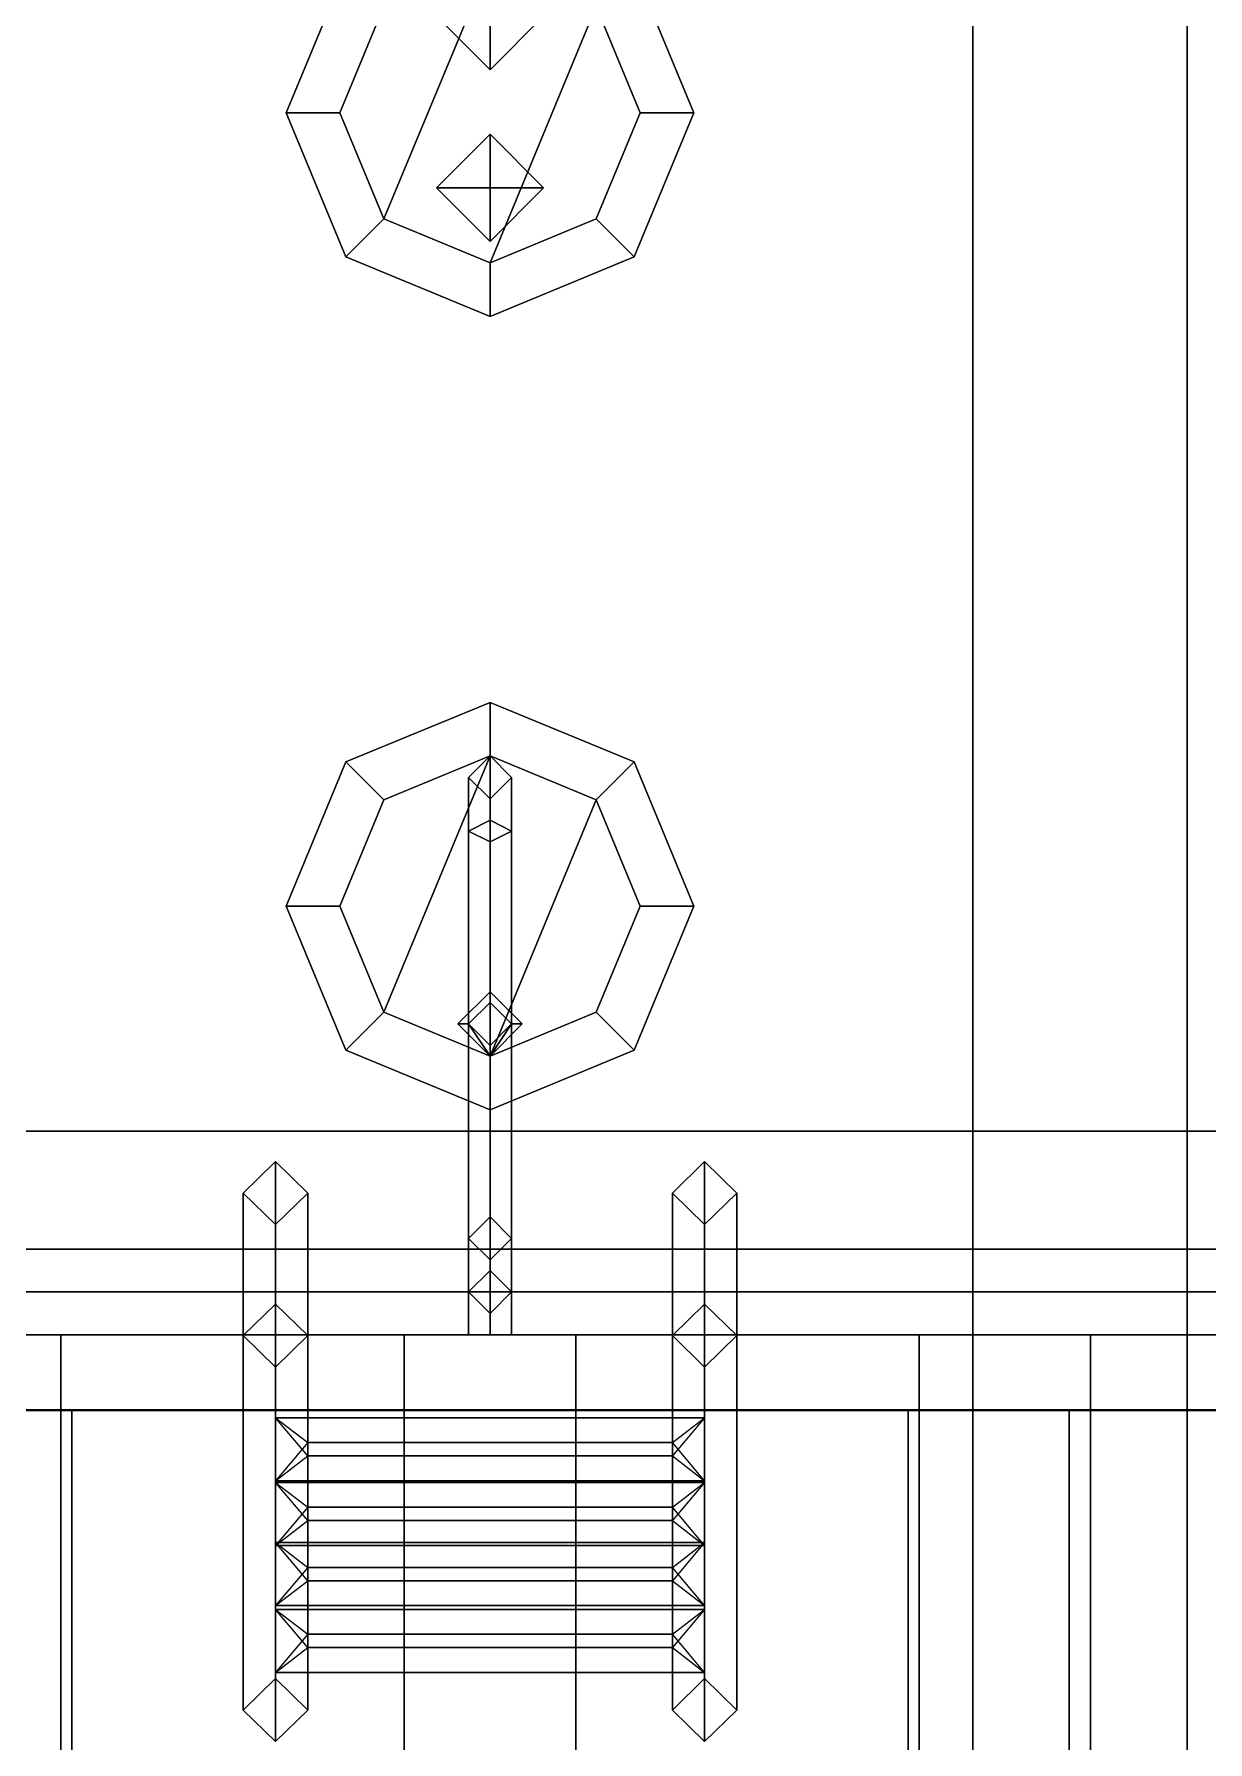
# Model space of a CAD drawing. Header units: millimetres. Extents: x -1.5 to 3, y -6.1 to 15.5.
# Drawn here: x -0.425 to 0.669, y -3.67 to -2.077 of the extents above; entities that cross this region are included whole.
import ezdxf

# ---------------------------------------------------------------- set-up
doc = ezdxf.new("R2010")
doc.units = ezdxf.units.MM

msp = doc.modelspace()

# ---------------------------------------------------------------- linework, layer by layer
for points in [[(1.45, 5.07, 1.98), (1.45, -3.29, 1.98), (-1.45, -3.29, 1.98), (-1.45, 5.07, 1.98)], [(-1.45, 5.07, 2.07), (-1.45, -3.29, 2.07), (1.45, -3.29, 2.07), (1.45, 5.07, 2.07)], [(0.45, 3.65, 0.52), (0.45, -3.82, 0.52), (0.45, -4.09, 1.35), (0.45, 3.65, 1.35)], [(0.45, 3.65, 1.35), (0.45, -4.09, 1.35), (0.65, -4.09, 1.35), (0.65, 3.65, 1.35)], [(0.65, 3.65, 0.52), (0.65, -3.82, 0.52), (0.45, -3.82, 0.52), (0.45, 3.65, 0.52)], [(0.65, -4.09, 1.35), (0.65, -3.82, 0.52), (0.65, 3.65, 0.52), (0.65, 3.65, 1.35)], [(1.5, 3.27, -16.08), (1.5, -3.1, -16.08), (-1.5, -3.1, -16.08), (-1.5, 3.27, -16.08)], [(1.46, 3.27, -14.74), (-1.46, 3.27, -14.74), (-1.46, -3.1, -14.74), (1.46, -3.1, -14.74)], [(0.45, -1.5, 0.72), (0.45, -3.29, 0.72), (-0.45, -3.29, 0.72), (-0.45, -1.5, 0.72)], [(0.45, -3.29, 1.98), (0.45, -3.29, 0.72), (0.45, -1.5, 0.72), (0.45, -1.5, 1.98)], [(-0.74, -1.52, 3.91), (-0.74, -3.29, 3.91), (0.74, -3.29, 3.91), (0.74, -1.52, 3.91)], [(-0.1344, -2.0156, 4), (-0.19, -2.15, 4), (-0.14, -2.15, 4.07), (-0.099, -2.051, 4.07)], [(-0.1344, -2.0156, 3.91), (-0.19, -2.15, 3.91), (-0.19, -2.15, 4), (-0.1344, -2.0156, 4)], [(-0.099, -2.051, 4.07), (-0.14, -2.15, 4.07), (-0.099, -2.249, 4.07), (0, -2.01, 4.07)], [(0, -2.01, 4.07), (-0.099, -2.249, 4.07), (0, -2.29, 4.07), (0.099, -2.051, 4.07)], [(0.19, -2.15, 4), (0.1344, -2.0156, 4), (0.099, -2.051, 4.07), (0.14, -2.15, 4.07)], [(0.19, -2.15, 3.91), (0.1344, -2.0156, 3.91), (0.1344, -2.0156, 4), (0.19, -2.15, 4)], [(0.099, -2.051, 4.07), (0, -2.29, 4.07), (0.099, -2.249, 4.07), (0.14, -2.15, 4.07)], [(-0.05, -2.06, 4.07), (0, -2.11, 4.07), (0, -2.11, 4.19), (-0.05, -2.06, 4.19)], [(-0.05, -2.06, 4.19), (0, -2.11, 4.19), (0, -2.06, 4.37)], [(0, -2.11, 4.07), (0.05, -2.06, 4.07), (0.05, -2.06, 4.19), (0, -2.11, 4.19)], [(0, -2.11, 4.19), (0.05, -2.06, 4.19), (0, -2.06, 4.37)], [(-0.19, -2.15, 4), (-0.1344, -2.2844, 4), (-0.099, -2.249, 4.07), (-0.14, -2.15, 4.07)], [(-0.19, -2.15, 3.91), (-0.1344, -2.2844, 3.91), (-0.1344, -2.2844, 4), (-0.19, -2.15, 4)], [(0.1344, -2.2844, 4), (0.19, -2.15, 4), (0.14, -2.15, 4.07), (0.099, -2.249, 4.07)], [(0.1344, -2.2844, 3.91), (0.19, -2.15, 3.91), (0.19, -2.15, 4), (0.1344, -2.2844, 4)], [(0, -2.17, 4.07), (-0.05, -2.22, 4.07), (-0.05, -2.22, 4.19), (0, -2.17, 4.19)], [(0, -2.17, 4.19), (-0.05, -2.22, 4.19), (0, -2.22, 4.37)], [(0.05, -2.22, 4.07), (0, -2.17, 4.07), (0, -2.17, 4.19), (0.05, -2.22, 4.19)], [(0.05, -2.22, 4.19), (0, -2.17, 4.19), (0, -2.22, 4.37)], [(-0.05, -2.22, 4.07), (0, -2.27, 4.07), (0, -2.27, 4.19), (-0.05, -2.22, 4.19)], [(-0.05, -2.22, 4.19), (0, -2.27, 4.19), (0, -2.22, 4.37)], [(0, -2.27, 4.07), (0.05, -2.22, 4.07), (0.05, -2.22, 4.19), (0, -2.27, 4.19)], [(0, -2.27, 4.19), (0.05, -2.22, 4.19), (0, -2.22, 4.37)], [(-0.1344, -2.2844, 4), (0, -2.34, 4), (0, -2.29, 4.07), (-0.099, -2.249, 4.07)], [(0, -2.34, 4), (0.1344, -2.2844, 4), (0.099, -2.249, 4.07), (0, -2.29, 4.07)], [(-0.1344, -2.2844, 3.91), (0, -2.34, 3.91), (0, -2.34, 4), (-0.1344, -2.2844, 4)], [(0, -2.34, 3.91), (0.1344, -2.2844, 3.91), (0.1344, -2.2844, 4), (0, -2.34, 4)], [(0, -2.7, 3.91), (-0.1344, -2.7556, 3.91), (-0.1344, -2.7556, 4.41), (0, -2.7, 4.41)], [(0, -2.7, 4.41), (-0.1344, -2.7556, 4.41), (-0.099, -2.791, 4.48), (0, -2.75, 4.48)], [(0.1344, -2.7556, 3.91), (0, -2.7, 3.91), (0, -2.7, 4.41), (0.1344, -2.7556, 4.41)], [(0.1344, -2.7556, 4.41), (0, -2.7, 4.41), (0, -2.75, 4.48), (0.099, -2.791, 4.48)], [(-0.1344, -2.7556, 3.91), (-0.19, -2.89, 3.91), (-0.19, -2.89, 4.41), (-0.1344, -2.7556, 4.41)], [(-0.1344, -2.7556, 4.41), (-0.19, -2.89, 4.41), (-0.14, -2.89, 4.48), (-0.099, -2.791, 4.48)], [(-0.099, -2.791, 4.48), (-0.14, -2.89, 4.48), (-0.099, -2.989, 4.48), (0, -2.75, 4.48)], [(0, -2.75, 4.48), (-0.099, -2.989, 4.48), (0, -3.03, 4.48), (0.099, -2.791, 4.48)], [(0, -2.75, 4.48), (-0.02, -2.77, 4.48), (-0.02, -2.77, 4.72), (0, -2.75, 4.73)], [(0, -2.75, 4.73), (-0.02, -2.77, 4.72), (-0.02, -2.82, 4.76), (0, -2.81, 4.78)], [(0.02, -2.77, 4.48), (0, -2.75, 4.48), (0, -2.75, 4.73), (0.02, -2.77, 4.72)], [(0.02, -2.77, 4.72), (0, -2.75, 4.73), (0, -2.81, 4.78), (0.02, -2.82, 4.76)], [(0.19, -2.89, 4.41), (0.1344, -2.7556, 4.41), (0.099, -2.791, 4.48), (0.14, -2.89, 4.48)], [(0.19, -2.89, 3.91), (0.1344, -2.7556, 3.91), (0.1344, -2.7556, 4.41), (0.19, -2.89, 4.41)], [(-0.02, -2.77, 4.48), (0, -2.79, 4.48), (0, -2.79, 4.71), (-0.02, -2.77, 4.72)], [(-0.02, -2.77, 4.72), (0, -2.79, 4.71), (0, -2.83, 4.74), (-0.02, -2.82, 4.76)], [(0, -2.79, 4.48), (0.02, -2.77, 4.48), (0.02, -2.77, 4.72), (0, -2.79, 4.71)], [(0, -2.79, 4.71), (0.02, -2.77, 4.72), (0.02, -2.82, 4.76), (0, -2.83, 4.74)], [(0.099, -2.791, 4.48), (0, -3.03, 4.48), (0.099, -2.989, 4.48), (0.14, -2.89, 4.48)], [(-0.02, -3.2, 4.76), (0, -3.22, 4.78), (0, -2.81, 4.78), (-0.02, -2.82, 4.76)], [(0, -3.22, 4.78), (0.02, -3.2, 4.76), (0.02, -2.82, 4.76), (0, -2.81, 4.78)], [(0, -3.18, 4.74), (-0.02, -3.2, 4.76), (-0.02, -2.82, 4.76), (0, -2.83, 4.74)], [(0.02, -3.2, 4.76), (0, -3.18, 4.74), (0, -2.83, 4.74), (0.02, -2.82, 4.76)], [(-0.19, -2.89, 3.91), (-0.1344, -3.0244, 3.91), (-0.1344, -3.0244, 4.41), (-0.19, -2.89, 4.41)], [(-0.19, -2.89, 4.41), (-0.1344, -3.0244, 4.41), (-0.099, -2.989, 4.48), (-0.14, -2.89, 4.48)], [(0.1344, -3.0244, 4.41), (0.19, -2.89, 4.41), (0.14, -2.89, 4.48), (0.099, -2.989, 4.48)], [(0.1344, -3.0244, 3.91), (0.19, -2.89, 3.91), (0.19, -2.89, 4.41), (0.1344, -3.0244, 4.41)], [(0, -2.97, 4.48), (-0.03, -3, 4.48), (-0.03, -3, 4.62), (0, -2.97, 4.62)], [(0, -2.97, 4.62), (-0.03, -3, 4.62), (-0.02, -3, 4.62), (0, -2.98, 4.62)], [(0.03, -3, 4.48), (0, -2.97, 4.48), (0, -2.97, 4.62), (0.03, -3, 4.62)], [(0.03, -3, 4.62), (0, -2.97, 4.62), (0, -2.98, 4.62), (0.02, -3, 4.62)], [(-0.1344, -3.0244, 4.41), (0, -3.08, 4.41), (0, -3.03, 4.48), (-0.099, -2.989, 4.48)], [(0, -2.98, 4.62), (-0.02, -3, 4.62), (-0.02, -3, 4.82), (0, -2.98, 4.82)], [(0, -2.98, 4.82), (-0.02, -3, 4.82), (0, -3.02, 4.82), (0.02, -3, 4.82)], [(0.02, -3, 4.62), (0, -2.98, 4.62), (0, -2.98, 4.82), (0.02, -3, 4.82)], [(0, -3.08, 4.41), (0.1344, -3.0244, 4.41), (0.099, -2.989, 4.48), (0, -3.03, 4.48)], [(-0.03, -3, 4.48), (0, -3.03, 4.48), (0, -3.03, 4.62), (-0.03, -3, 4.62)], [(-0.03, -3, 4.62), (0, -3.03, 4.62), (0, -3.02, 4.62), (-0.02, -3, 4.62)], [(0, -3.29, 4.52), (-0.02, -3.29, 4.54), (-0.02, -3, 4.54), (0, -3.03, 4.52)], [(-0.02, -3.29, 4.54), (0, -3.29, 4.56), (0, -3.03, 4.56), (-0.02, -3, 4.54)], [(-0.02, -3, 4.62), (0, -3.02, 4.62), (0, -3.02, 4.82), (-0.02, -3, 4.82)], [(0.02, -3.29, 4.54), (0, -3.29, 4.52), (0, -3.03, 4.52), (0.02, -3, 4.54)], [(0, -3.29, 4.56), (0.02, -3.29, 4.54), (0.02, -3, 4.54), (0, -3.03, 4.56)], [(0, -3.03, 4.48), (0.03, -3, 4.48), (0.03, -3, 4.62), (0, -3.03, 4.62)], [(0, -3.02, 4.62), (0.02, -3, 4.62), (0.02, -3, 4.82), (0, -3.02, 4.82)], [(0, -3.03, 4.62), (0.03, -3, 4.62), (0.02, -3, 4.62), (0, -3.02, 4.62)], [(-0.1344, -3.0244, 3.91), (0, -3.08, 3.91), (0, -3.08, 4.41), (-0.1344, -3.0244, 4.41)], [(0, -3.08, 3.91), (0.1344, -3.0244, 3.91), (0.1344, -3.0244, 4.41), (0, -3.08, 4.41)], [(1.5, -3.1, -16.08), (1.29, -3.25, -16.08), (-1.29, -3.25, -16.08), (-1.5, -3.1, -16.08)], [(1.46, -3.1, -14.74), (-1.46, -3.1, -14.74), (-1.29, -3.21, -14.74), (1.29, -3.21, -14.74)], [(-0.2, -3.2614, -14.4429), (-0.23, -3.2907, -14.4367), (-0.23, -3.1578, -14.148), (-0.2, -3.1284, -14.1543)], [(-0.2, -3.1284, -14.1543), (-0.23, -3.1578, -14.148), (-0.2, -3.1871, -14.1418), (-0.17, -3.1578, -14.148)], [(-0.17, -3.2907, -14.4367), (-0.2, -3.2614, -14.4429), (-0.2, -3.1284, -14.1543), (-0.17, -3.1578, -14.148)], [(0.2, -3.2614, -14.4429), (0.17, -3.2907, -14.4367), (0.17, -3.1578, -14.148), (0.2, -3.1284, -14.1543)], [(0.2, -3.1284, -14.1543), (0.17, -3.1578, -14.148), (0.2, -3.1871, -14.1418), (0.23, -3.1578, -14.148)], [(0.23, -3.2907, -14.4367), (0.2, -3.2614, -14.4429), (0.2, -3.1284, -14.1543), (0.23, -3.1578, -14.148)], [(-0.23, -3.2907, -14.4367), (-0.2, -3.3201, -14.4305), (-0.2, -3.1871, -14.1418), (-0.23, -3.1578, -14.148)], [(-0.2, -3.3201, -14.4305), (-0.17, -3.2907, -14.4367), (-0.17, -3.1578, -14.148), (-0.2, -3.1871, -14.1418)], [(0.17, -3.2907, -14.4367), (0.2, -3.3201, -14.4305), (0.2, -3.1871, -14.1418), (0.17, -3.1578, -14.148)], [(0.2, -3.3201, -14.4305), (0.23, -3.2907, -14.4367), (0.23, -3.1578, -14.148), (0.2, -3.1871, -14.1418)], [(0, -3.23, 4.71), (-0.02, -3.25, 4.73), (-0.02, -3.2, 4.76), (0, -3.18, 4.74)], [(0.02, -3.25, 4.73), (0, -3.23, 4.71), (0, -3.18, 4.74), (0.02, -3.2, 4.76)], [(-0.02, -3.25, 4.73), (0, -3.27, 4.75), (0, -3.22, 4.78), (-0.02, -3.2, 4.76)], [(0, -3.27, 4.75), (0.02, -3.25, 4.73), (0.02, -3.2, 4.76), (0, -3.22, 4.78)], [(-1.29, -3.25, -14.44), (1.29, -3.25, -14.44), (1.29, -3.21, -14.44), (-1.29, -3.21, -14.44)], [(1.29, -3.21, -14.44), (1.29, -3.21, -14.74), (-1.29, -3.21, -14.74), (-1.29, -3.21, -14.44)], [(0, -3.23, 4.56), (-0.02, -3.25, 4.54), (-0.02, -3.25, 4.73), (0, -3.23, 4.71)], [(0.02, -3.25, 4.54), (0, -3.23, 4.56), (0, -3.23, 4.71), (0.02, -3.25, 4.73)], [(-1.29, -3.25, -14.44), (-1.29, -3.25, -16.08), (1.29, -3.25, -16.08), (1.29, -3.25, -14.44)], [(-0.2, -3.6107, -16.0862), (-0.23, -3.64, -16.08), (-0.23, -3.2907, -14.4367), (-0.2, -3.2614, -14.4429)], [(-0.17, -3.64, -16.08), (-0.2, -3.6107, -16.0862), (-0.2, -3.2614, -14.4429), (-0.17, -3.2907, -14.4367)], [(-0.02, -3.25, 4.54), (0, -3.27, 4.56), (0, -3.27, 4.75), (-0.02, -3.25, 4.73)], [(0, -3.27, 4.56), (0.02, -3.25, 4.54), (0.02, -3.25, 4.73), (0, -3.27, 4.75)], [(0.2, -3.6107, -16.0862), (0.17, -3.64, -16.08), (0.17, -3.2907, -14.4367), (0.2, -3.2614, -14.4429)], [(0.23, -3.64, -16.08), (0.2, -3.6107, -16.0862), (0.2, -3.2614, -14.4429), (0.23, -3.2907, -14.4367)], [(1.45, -3.29, 1.98), (1.45, -3.29, 1.87), (-1.45, -3.29, 1.87), (-1.45, -3.29, 1.98)], [(1.45, -3.29, 1.87), (1.45, -5.18, 1.87), (-1.45, -5.18, 1.87), (-1.45, -3.29, 1.87)], [(0.89, -3.29, 4.33), (1.2, -3.29, 4.1), (-1.2, -3.29, 4.1), (-0.89, -3.29, 4.33)], [(-0.74, -3.29, 3.91), (-1.2, -3.29, 4.1), (1.2, -3.29, 4.1), (0.74, -3.29, 3.91)], [(0.56, -3.29, 4.47), (0.89, -3.29, 4.33), (-0.89, -3.29, 4.33), (-0.56, -3.29, 4.47)], [(-0.4, -6.01, 4.52), (-0.4, -3.29, 4.52), (-0.56, -3.29, 4.47), (-0.56, -6.01, 4.47)], [(0.4, -3.29, 4.52), (0.56, -3.29, 4.47), (-0.56, -3.29, 4.47), (-0.4, -3.29, 4.52)], [(0.45, -3.29, 0.72), (0.45, -5.08, 0.72), (-0.45, -5.08, 0.72), (-0.45, -3.29, 0.72)], [(-0.08, -6.01, 4.6), (-0.08, -3.29, 4.6), (-0.4, -3.29, 4.52), (-0.4, -6.01, 4.52)], [(0.08, -3.29, 4.6), (0.4, -3.29, 4.52), (-0.4, -3.29, 4.52), (-0.08, -3.29, 4.6)], [(-0.23, -3.64, -16.08), (-0.2, -3.6693, -16.0738), (-0.2, -3.3201, -14.4305), (-0.23, -3.2907, -14.4367)], [(-0.2, -3.6693, -16.0738), (-0.17, -3.64, -16.08), (-0.17, -3.2907, -14.4367), (-0.2, -3.3201, -14.4305)], [(0.08, -6.01, 4.6), (0.08, -3.29, 4.6), (-0.08, -3.29, 4.6), (-0.08, -6.01, 4.6)], [(0.08, -3.29, 4.6), (0.08, -6.01, 4.6), (0.4, -6.01, 4.52), (0.4, -3.29, 4.52)], [(0.17, -3.64, -16.08), (0.2, -3.6693, -16.0738), (0.2, -3.3201, -14.4305), (0.17, -3.2907, -14.4367)], [(0.2, -3.6693, -16.0738), (0.23, -3.64, -16.08), (0.23, -3.2907, -14.4367), (0.2, -3.3201, -14.4305)], [(0.4, -3.29, 4.52), (0.4, -6.01, 4.52), (0.56, -6.01, 4.47), (0.56, -3.29, 4.47)], [(0.45, -5.08, 1.87), (0.45, -5.08, 0.72), (0.45, -3.29, 0.72), (0.45, -3.29, 1.87)], [(0.56, -3.29, 4.47), (0.56, -6.01, 4.47), (0.89, -6.01, 4.33), (0.89, -3.29, 4.33)], [(-1.36, -3.3607, 3.89), (-1.42, -3.3607, 3.74), (1.42, -3.3607, 3.74), (1.36, -3.3607, 3.89)], [(-1.38, -3.36, 1.94), (-1.38, -5.18, 1.94), (1.38, -5.18, 1.94), (1.38, -3.36, 1.94)], [(1.38, -3.36, 1.94), (1.38, -3.36, 2.95), (-1.38, -3.36, 2.95), (-1.38, -3.36, 1.94)], [(1.38, -3.36, 3.6), (1.38, -3.36, 3.74), (-1.38, -3.36, 3.74), (-1.38, -3.36, 3.6)], [(-1.15, -3.3607, 4.1), (-1.36, -3.3607, 3.89), (1.36, -3.3607, 3.89), (1.15, -3.3607, 4.1)], [(-0.85, -3.3607, 4.31), (-1.15, -3.3607, 4.1), (1.15, -3.3607, 4.1), (0.85, -3.3607, 4.31)], [(1.02, -3.36, 2.95), (1.02, -3.36, 3.6), (-1.02, -3.36, 3.6), (-1.02, -3.36, 2.95)], [(-0.54, -3.3607, 4.44), (-0.85, -3.3607, 4.31), (0.85, -3.3607, 4.31), (0.54, -3.3607, 4.44)], [(-0.54, -6.01, 4.44), (-0.54, -3.3607, 4.44), (-0.39, -3.3607, 4.49), (-0.39, -6.01, 4.49)], [(-0.39, -3.3607, 4.49), (-0.54, -3.3607, 4.44), (0.54, -3.3607, 4.44), (0.39, -3.3607, 4.49)], [(-0.39, -6.01, 4.49), (-0.39, -3.3607, 4.49), (-0.08, -3.3607, 4.56), (-0.08, -6.01, 4.56)], [(-0.08, -3.3607, 4.56), (-0.39, -3.3607, 4.49), (0.39, -3.3607, 4.49), (0.08, -3.3607, 4.56)], [(-0.08, -6.01, 4.56), (-0.08, -3.3607, 4.56), (0.08, -3.3607, 4.56), (0.08, -6.01, 4.56)], [(0.39, -3.3607, 4.49), (0.39, -6.01, 4.49), (0.08, -6.01, 4.56), (0.08, -3.3607, 4.56)], [(0.54, -3.3607, 4.44), (0.54, -6.01, 4.44), (0.39, -6.01, 4.49), (0.39, -3.3607, 4.49)], [(0.85, -3.3607, 4.31), (0.85, -6.01, 4.31), (0.54, -6.01, 4.44), (0.54, -3.3607, 4.44)], [(0.17, -3.3905, -14.9062), (0.2, -3.3674, -14.9418), (-0.2, -3.3674, -14.9418), (-0.17, -3.3905, -14.9062)], [(0.2, -3.3674, -14.9418), (0.17, -3.403, -14.9649), (-0.17, -3.403, -14.9649), (-0.2, -3.3674, -14.9418)], [(0.2, -3.4261, -14.9293), (0.17, -3.3905, -14.9062), (-0.17, -3.3905, -14.9062), (-0.2, -3.4261, -14.9293)], [(0.17, -3.403, -14.9649), (0.2, -3.4261, -14.9293), (-0.2, -3.4261, -14.9293), (-0.17, -3.403, -14.9649)], [(0.17, -3.4508, -15.1899), (0.2, -3.4277, -15.2255), (-0.2, -3.4277, -15.2255), (-0.17, -3.4508, -15.1899)], [(0.2, -3.4277, -15.2255), (0.17, -3.4633, -15.2486), (-0.17, -3.4633, -15.2486), (-0.2, -3.4277, -15.2255)], [(0.2, -3.4864, -15.213), (0.17, -3.4508, -15.1899), (-0.17, -3.4508, -15.1899), (-0.2, -3.4864, -15.213)], [(0.17, -3.4633, -15.2486), (0.2, -3.4864, -15.213), (-0.2, -3.4864, -15.213), (-0.17, -3.4633, -15.2486)], [(0.17, -3.5069, -15.454), (0.2, -3.4838, -15.4896), (-0.2, -3.4838, -15.4896), (-0.17, -3.5069, -15.454)], [(0.2, -3.4838, -15.4896), (0.17, -3.5194, -15.5127), (-0.17, -3.5194, -15.5127), (-0.2, -3.4838, -15.4896)], [(0.2, -3.5425, -15.4771), (0.17, -3.5069, -15.454), (-0.17, -3.5069, -15.454), (-0.2, -3.5425, -15.4771)], [(0.17, -3.5194, -15.5127), (0.2, -3.5425, -15.4771), (-0.2, -3.5425, -15.4771), (-0.17, -3.5194, -15.5127)], [(0.17, -3.5693, -15.7474), (0.2, -3.5462, -15.783), (-0.2, -3.5462, -15.783), (-0.17, -3.5693, -15.7474)], [(0.2, -3.5462, -15.783), (0.17, -3.5818, -15.8061), (-0.17, -3.5818, -15.8061), (-0.2, -3.5462, -15.783)], [(0.2, -3.6049, -15.7705), (0.17, -3.5693, -15.7474), (-0.17, -3.5693, -15.7474), (-0.2, -3.6049, -15.7705)], [(0.17, -3.5818, -15.8061), (0.2, -3.6049, -15.7705), (-0.2, -3.6049, -15.7705), (-0.17, -3.5818, -15.8061)]]:
    msp.add_3dface(points)

doc.saveas('drawing.dxf')
